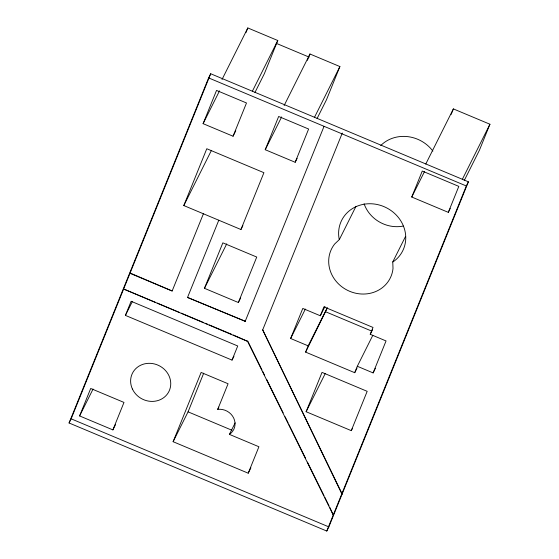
<?xml version="1.0" encoding="UTF-8"?>
<svg xmlns="http://www.w3.org/2000/svg" width="559" height="559" viewBox="0 0 559 559"><rect width="100%" height="100%" fill="white"/><g stroke="black" fill="none" stroke-linecap="round" stroke-linejoin="round"><path stroke-width="0.84" d="M69.064 422.981L208.612 77.904L210.694 73.746L468.4 181.815L328.853 526.892L326.77 531.05L69.064 422.981L71.147 418.824L210.694 73.746M79.602 415.938L90.705 388.47L123.986 402.424L112.883 429.892L79.602 415.938L93.067 389.036M125.412 315.395L131.12 301.28L237.729 345.986L232.02 360.101L125.412 315.395L132.35 301.539M203.099 123.665L216.543 90.418L246.498 102.982L233.054 136.221L203.099 123.665L219.519 90.865M245.904 32.701L247.826 27.95L277.781 40.514L264.337 73.753L254.946 92.494M183.806 205.558L206.788 148.736L263.918 172.696L240.936 229.518L183.806 205.558L211.449 150.35M129.968 273.302L172.151 290.994L203.406 213.776M187.531 297.444L245.233 321.299L187.531 297.444L218.786 220.225M204.461 288.311L222.852 242.844L256.742 257.056L238.358 302.524L204.461 288.311L226.737 243.836M265.225 149.714L278.668 116.468L308.624 129.031L295.18 162.278L265.225 149.714L281.645 116.915M307.387 60.337L309.952 53.999L339.9 66.563L326.456 99.809L317.072 118.55M173.115 441.701L201.121 372.448L228.079 383.754L217.717 409.377A14.674 13.444 26.6 0 1 233.739 418.153A14.674 13.444 26.6 0 1 229.4 434.378L258.915 446.753L248.217 473.194L173.115 441.701L188.069 411.843L203.7 373.195M245.094 321.579L324.045 126.341M342.024 494.247L262.695 329.873L342.29 133.042M327.162 307.89L308.156 345.846L290.631 338.495L302.789 308.428L320.321 315.772L324.975 306.479M357.04 368.053L354.713 372.699L305.619 352.114L308.156 345.846M320.321 315.772L323.927 306.856L373.014 327.441L370.24 334.31L386.045 340.941L373.119 372.909L357.313 366.278L354.713 372.699M305.619 352.114L327.378 307.918M306.122 411.724L322.026 372.392L367.179 391.328L351.276 430.654L306.122 411.724L325.282 373.461M411.752 197.027L422.262 171.047L458.813 186.378L448.311 212.357L411.752 197.027L424.595 171.396M451.155 114.413L453.384 108.9L489.936 124.231L479.426 150.21L464.256 180.508M326.77 531.05L466.318 185.972L468.4 181.815M222.021 79.483L247.826 27.95M123.637 289.017L247.581 341.332L333.464 515.426L329.754 507.341M252.361 91.264L277.781 40.514M233.054 136.221L235.786 130.757M172.151 290.994L130.107 273.023M112.883 429.892L115.573 424.512M284.14 105.539L309.952 53.999M240.936 229.518L242.886 225.626M314.486 117.32L339.9 66.563M295.18 162.278L297.129 158.372M238.358 302.524L240.698 297.842M232.02 360.101L233.948 356.251M247.581 341.332L233.313 335.009M217.717 409.377L218.862 407.085M262.695 329.873L342.164 493.967M229.4 434.378L235.15 422.897M405.561 236.394L392.767 261.94L393.012 268.474A32.764 30.025 26.6 0 1 349.661 291.302A32.764 30.025 26.6 0 1 334.666 244.01L339.362 239.545L356.027 206.257M290.631 338.495L305.368 309.064M248.217 473.194L250.9 467.834M425.762 164.06L453.384 108.9M370.24 334.31L372.567 329.663M357.313 366.278L372.825 335.295M462.314 179.383L489.936 124.231M448.311 212.357L450.254 208.472M373.119 372.909L375.445 368.262M351.276 430.654L352.443 428.313M392.767 261.94L393.557 261.521A34.12 31.262 26.6 0 0 383.914 206.599A34.12 31.262 26.6 0 0 339.082 238.679L339.362 239.545M276.146 43.281L309.141 57.116M208.612 77.904L466.318 185.972M325.792 311.838L371.665 331.075M124.44 289.352L155.661 302.447M157.261 303.118L179.677 312.516M181.277 313.187L203.693 322.592M205.293 323.263L207.696 324.269M209.297 324.94L231.712 334.338M188.069 411.843L232.013 430.276M71.147 418.824L328.853 526.892M247.721 341.053L261.975 369.939M262.744 371.497L264.666 375.403M266.594 379.309L283.154 412.877M285.076 416.776L288.158 423.023M288.933 424.588L305.487 458.156M307.415 462.062L323.975 495.63M324.744 497.189L328.978 505.776M403.291 226.067A32.764 30.025 26.6 0 1 364.098 203.783M380.756 145.543A34.12 31.262 26.6 0 1 432.876 151.098M132.427 389.043A20.397 18.692 26.6 0 0 167.029 394.465A20.397 18.692 26.6 0 0 152.586 363.574A20.397 18.692 26.6 0 0 132.427 389.043"/></g></svg>
